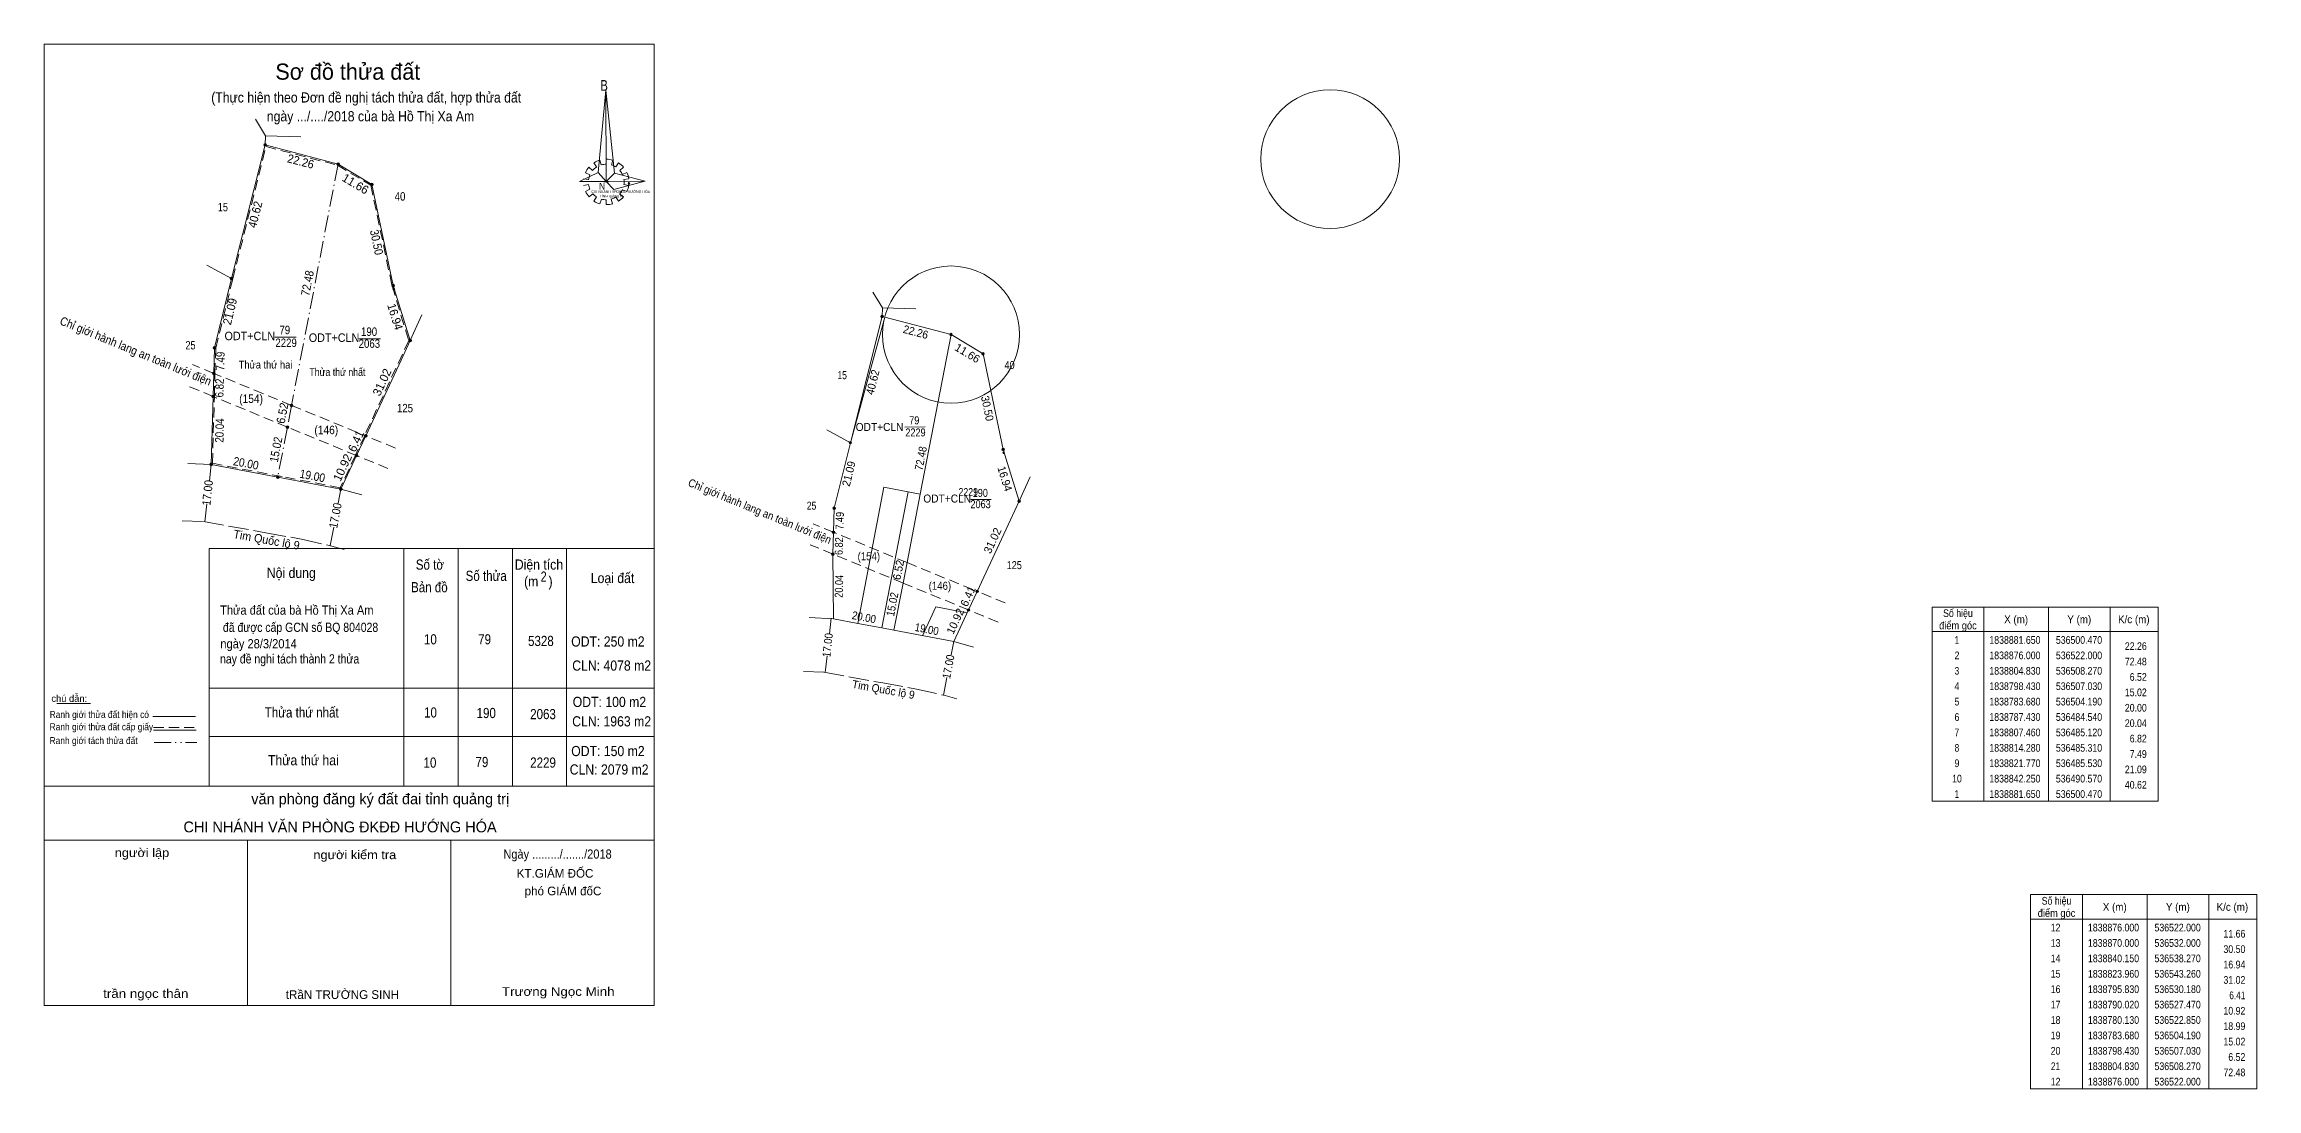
# Model space of a CAD drawing. Header units: metres. Extents: x 7 to 536942, y -12 to 1839015.
# Drawn here: x 536224 to 536942, y 1838636 to 1838975 of the extents above; entities that cross this region are included whole.
import ezdxf
from ezdxf.enums import TextEntityAlignment as Align

# ---------------------------------------------------------------- set-up
doc = ezdxf.new("R2010")
doc.units = ezdxf.units.M
doc.header["$LTSCALE"] = 1.1
doc.header["$PDMODE"] = 32
doc.header["$PDSIZE"] = 0.55
for name, pattern in [('DASH_DOUBLE_DOT', [9.2, 5, -1.2, 0.3, -1.2, 0.3, -1.2]), ('DOT_DASHED', [7.7, 5, -1.2, 0.3, -1.2]), ('LONG_DASHED', [7.5, 6, -1.5]), ('MEDIUM_DASHED', [4.5, 3, -1.5])]:
    doc.linetypes.add(name, pattern=pattern)
for name, color, linetype, lineweight in [('1', 7, 'Continuous', 13), ('10', 7, 'Continuous', 13), ('13', 7, 'Continuous', 13), ('17', 7, 'Continuous', 13), ('5', 7, 'Continuous', 13), ('6', 7, 'Continuous', 13), ('63', 7, 'Continuous', 13)]:
    doc.layers.add(name, color=color, linetype=linetype, lineweight=lineweight)
doc.layers.add('7', color=7, linetype='Continuous')

msp = doc.modelspace()

# ---------------------------------------------------------------- hatches: boundary and pattern name
at = {"layer": '63'}
for points in [[(536296.289, 1838942.398, 1), (536295.409, 1838942.398, 1)], [(536319.972, 1838936.183, 1), (536319.092, 1838936.183, 1)], [(536330.972, 1838929.583, 1), (536330.092, 1838929.583, 1)], [(536285.399, 1838899.058, 1), (536284.519, 1838899.058, 1)], [(536337.869, 1838896.748, 1), (536336.989, 1838896.748, 1)], [(536496.558, 1838886.743, 1), (536495.726, 1838886.743, 1)], [(536518.938, 1838880.87, 1), (536518.107, 1838880.87, 1)], [(536279.855, 1838876.53, 1), (536278.975, 1838876.53, 1)], [(536343.358, 1838878.939, 1), (536342.478, 1838878.939, 1)], [(536529.333, 1838874.633, 1), (536528.502, 1838874.633, 1)], [(536279.613, 1838868.291, 1), (536278.733, 1838868.291, 1)], [(536279.404, 1838860.789, 1), (536278.524, 1838860.789, 1)], [(536304.869, 1838857.896, 1), (536303.989, 1838857.896, 1)], [(536303.505, 1838850.856, 1), (536302.625, 1838850.856, 1)], [(536328.97, 1838847.996, 1), (536328.09, 1838847.996, 1)], [(536486.267, 1838845.787, 1), (536485.435, 1838845.787, 1)], [(536535.851, 1838843.604, 1), (536535.019, 1838843.604, 1)], [(536278.766, 1838838.756, 1), (536277.886, 1838838.756, 1)], [(536325.989, 1838841.605, 1), (536325.109, 1838841.605, 1)], [(536300.381, 1838834.631, 1), (536299.501, 1838834.631, 1)], [(536320.907, 1838830.726, 1), (536320.027, 1838830.726, 1)], [(536481.028, 1838824.498, 1), (536480.196, 1838824.498, 1)], [(536541.038, 1838826.775, 1), (536540.206, 1838826.775, 1)], [(536480.799, 1838816.712, 1), (536479.967, 1838816.712, 1)], [(536480.602, 1838809.623, 1), (536479.77, 1838809.623, 1)], [(536527.441, 1838797.533, 1), (536526.61, 1838797.533, 1)], [(536524.624, 1838791.494, 1), (536523.793, 1838791.494, 1)]]:
    msp.add_hatch(color=256, dxfattribs=at).paths.add_polyline_path(points)

# ---------------------------------------------------------------- linework, layer by layer
at = {"layer": '1'}
for p, q in [((536404.56, 1838937.46), (536404.94, 1838935.91)), ((536406.58, 1838936.16), (536406.62, 1838937.76)), ((536408.69, 1838937.46), (536408.3, 1838935.86)), ((536320.42, 1838935.18), (536320.43, 1838935.17)), ((536399.23, 1838931.4), (536400.82, 1838931.15)), ((536401.3, 1838932.75), (536399.86, 1838933.35)), ((536400.91, 1838935.16), (536402.11, 1838934.11)), ((536403.46, 1838935.26), (536402.59, 1838936.56)), ((536405.81, 1838930.45), (536407.34, 1838930.45)), ((536409.74, 1838935.26), (536410.61, 1838936.56)), ((536412.19, 1838935.16), (536410.99, 1838934.16)), ((536411.86, 1838932.8), (536413.3, 1838933.5)), ((536413.97, 1838931.4), (536412.34, 1838931.15)), ((536400.82, 1838929.55), (536399.23, 1838929.3)), ((536399.86, 1838927.34), (536401.3, 1838928.04)), ((536402.26, 1838926.54), (536401.01, 1838925.54)), ((536402.59, 1838924.19), (536403.41, 1838925.59)), ((536405.04, 1838924.84), (536404.56, 1838923.29)), ((536406.58, 1838923.04), (536406.58, 1838924.59)), ((536408.16, 1838924.84), (536408.64, 1838923.34)), ((536410.61, 1838924.19), (536409.74, 1838925.54)), ((536410.9, 1838926.54), (536412.19, 1838925.59)), ((536413.34, 1838927.29), (536411.76, 1838927.89)), ((536412.34, 1838929.55), (536413.97, 1838929.3)), ((536277.69, 1838811.4), (536422.14, 1838811.4)), ((536277.69, 1838811.4), (536277.69, 1838734.3)), ((536340.92, 1838811.4), (536340.92, 1838734.3)), ((536358.52, 1838811.4), (536358.52, 1838734.3)), ((536376.12, 1838811.4), (536376.12, 1838734.3)), ((536393.72, 1838811.4), (536393.72, 1838734.3)), ((536277.69, 1838766.15), (536422.14, 1838766.15)), ((536277.69, 1838750.44), (536422.25, 1838750.44)), ((536224.14, 1838734.31), (536422.14, 1838734.31)), ((536224.14, 1838732.6), (536224.14, 1838663.11)), ((536277.69, 1838734.3), (536422.14, 1838734.3)), ((536224.14, 1838716.84), (536422.14, 1838716.84)), ((536290.14, 1838716.84), (536290.14, 1838663.11)), ((536356.14, 1838716.84), (536356.14, 1838663.11))]:
    msp.add_line(p, q, dxfattribs=at)
for points in [[(536224.14, 1838663.11), (536224.14, 1838975.06), (536422.14, 1838975.06), (536422.14, 1838663.11)], [(536224.14, 1838663.11), (536224.14, 1838975.06), (536422.14, 1838975.06), (536422.14, 1838663.11)], [(536406.48, 1838960.2), (536406.58, 1838930.5), (536403.98, 1838933.45)], [(536406.48, 1838960.2), (536406.58, 1838930.5), (536409.31, 1838933.25)], [(536397.94, 1838930.5), (536403.98, 1838933.45), (536406.58, 1838930.5)], [(536419.25, 1838930.6), (536406.58, 1838930.5), (536409.31, 1838933.25)], [(536419.15, 1838930.65), (536409.07, 1838927.94), (536406.58, 1838930.5)]]:
    msp.add_lwpolyline(points, close=True, dxfattribs=at)
at = {"layer": '1', "linetype": 'MEDIUM_DASHED'}
for points in [[(536301.4, 1838834.76), (536278.74, 1838839.09), (536279.36, 1838860.78), (536279.57, 1838868.28), (536279.81, 1838876.48), (536285.35, 1838898.96), (536296.14, 1838941.91), (536319.34, 1838935.82)], [(536319.34, 1838935.82), (536330.17, 1838929.33), (536337.04, 1838896.65), (536342.49, 1838878.97), (536328.17, 1838848.17), (536325.19, 1838841.77), (536320.24, 1838831.18), (536301.4, 1838834.76)]]:
    msp.add_lwpolyline(points, dxfattribs=at)
at = {"layer": '1'}
for centre, major_axis, start_param, end_param in [((536406.601, 1838930.396), (7.403, 0), 1.8495599, 2.1390092), ((536406.601, 1838930.396), (7.403, 0), 1.2792421, 1.5633222), ((536406.601, 1838930.396), (7.403, 0), 2.4395818, 2.7240025), ((536406.601, 1838930.396), (5.802, 0), 2.7236855, 3.0151582), ((536406.601, 1838930.396), (5.802, 0), 2.1337354, 2.4449626), ((536406.601, 1838930.396), (5.802, 0), 1.5698559, 1.8561107), ((536406.601, 1838930.396), (5.802, 0), 1.0027091, 1.2755622), ((536406.601, 1838930.396), (7.403, 0), 0.7105624, 0.9968723), ((536406.601, 1838930.396), (5.802, 0), 0.4267838, 0.7064646), ((536406.601, 1838930.396), (5.802, 0), 6.1355839, 6.4161846), ((536406.601, 1838930.396), (7.403, 0), 0.1390515, 0.4339332), ((536406.601, 1838930.396), (7.403, 0), 3.5698864, 3.8569187), ((536406.601, 1838930.396), (5.802, 0), 3.2822995, 3.5610505), ((536406.601, 1838930.396), (5.802, 0), 3.8607757, 4.1325826), ((536406.559, 1838930.352), (7.403, 0), 4.1470906, 4.4365931), ((536406.601, 1838930.396), (5.802, 0), 4.4385468, 4.71314), ((536406.601, 1838930.396), (7.403, 0), 4.7130101, 4.9976105), ((536406.601, 1838930.396), (5.802, 0), 4.9908713, 5.2893316), ((536406.601, 1838930.396), (7.403, 0), 5.2856142, 5.567987), ((536406.601, 1838930.396), (5.802, 0), 5.5613733, 5.8395144), ((536406.601, 1838930.396), (7.403, 0), 5.8523029, 6.1383965)]:
    msp.add_ellipse(centre, major_axis=major_axis, ratio=0.995001, start_param=start_param, end_param=end_param, dxfattribs=at)
msp.add_point((536413.97, 1838929.9), dxfattribs=at)
at = {"layer": '10'}
for p, q in [((536295.96, 1838945.4), (536292.7, 1838950.76)), ((536284.96, 1838899.06), (536276.89, 1838903.44)), ((536496.25, 1838889.58), (536493.17, 1838894.65)), ((536342.92, 1838878.94), (536346.75, 1838887.33)), ((536339.98, 1838872.52), (536342.92, 1838878.94)), ((536328.53, 1838848), (536339.98, 1838872.52)), ((536485.85, 1838845.79), (536478.23, 1838849.93)), ((536320.47, 1838830.73), (536325.55, 1838841.6)), ((536540.62, 1838826.78), (536544.24, 1838834.7)), ((536537.85, 1838820.71), (536540.62, 1838826.78)), ((536527.02, 1838797.53), (536537.85, 1838820.71)), ((536509.27, 1838783.14), (536513.64, 1838792.49)), ((536519.41, 1838781.22), (536524.21, 1838791.49))]:
    msp.add_line(p, q, dxfattribs=at)
at = {"layer": '13'}
for p, q in [((536327.23, 1838828.86), (536320.47, 1838830.73)), ((536488.22, 1838787.15), (536480.36, 1838788.66)), ((536523.78, 1838790.56), (536513.64, 1838792.49)), ((536519.41, 1838781.22), (536500.01, 1838784.9)), ((536525.8, 1838779.45), (536519.41, 1838781.22))]:
    msp.add_line(p, q, dxfattribs=at)
msp.add_lwpolyline([(536320.47, 1838830.73), (536299.94, 1838834.63), (536278.33, 1838838.76)], dxfattribs=at)
at = {"layer": '17'}
for p, q in [((536295.85, 1838942.4), (536295.96, 1838945.4)), ((536295.96, 1838945.4), (536307.47, 1838945.03)), ((536295.85, 1838942.4), (536284.96, 1838899.06)), ((536337.43, 1838896.75), (536330.53, 1838929.58)), ((536284.96, 1838899.06), (536276.89, 1838903.44)), ((536337.43, 1838896.75), (536342.92, 1838878.94)), ((536496.14, 1838886.74), (536496.25, 1838889.58)), ((536496.25, 1838889.58), (536507.13, 1838889.23)), ((536496.14, 1838886.74), (536485.85, 1838845.79)), ((536496.99, 1838886.52), (536485.85, 1838845.79)), ((536518.52, 1838880.87), (536508.53, 1838829.09)), ((536535.43, 1838843.61), (536528.91, 1838874.63)), ((536279.17, 1838868.29), (536278.96, 1838860.79)), ((536278.33, 1838838.76), (536278.96, 1838860.79)), ((536328.53, 1838848), (536325.55, 1838841.6)), ((536485.85, 1838845.79), (536478.23, 1838849.93)), ((536270.8, 1838839.06), (536278.33, 1838838.76)), ((536278.33, 1838838.76), (536277.75, 1838833.44)), ((536535.43, 1838843.61), (536540.62, 1838826.78)), ((536496.08, 1838785.65), (536504.6, 1838829.84)), ((536508.53, 1838829.09), (536496.74, 1838831.34)), ((536276.94, 1838825.91), (536276.32, 1838820.12)), ((536508.53, 1838829.09), (536504.25, 1838806.89)), ((536480.38, 1838816.72), (536480.18, 1838809.62)), ((536480.36, 1838788.66), (536480.18, 1838809.62)), ((536504.25, 1838806.89), (536502.97, 1838800.24)), ((536502.97, 1838800.24), (536500.01, 1838784.9)), ((536527.02, 1838797.53), (536524.21, 1838791.49)), ((536472.47, 1838789.09), (536480.36, 1838788.66)), ((536479.58, 1838788.81), (536479.04, 1838783.78)), ((536500.01, 1838784.9), (536496.08, 1838785.65)), ((536478.27, 1838776.66), (536477.68, 1838771.19)), ((536228.22, 1838761.11), (536239.16, 1838761.11))]:
    msp.add_line(p, q, dxfattribs=at)
at = {"layer": '17', "linetype": 'DOT_DASHED'}
for p, q in [((536319.53, 1838936.18), (536304.43, 1838857.9)), ((536304.43, 1838857.9), (536303.07, 1838850.86)), ((536303.07, 1838850.86), (536299.94, 1838834.63))]:
    msp.add_line(p, q, dxfattribs=at)
at = {"layer": '17', "linetype": 'MEDIUM_DASHED'}
for p, q in [((536279.17, 1838868.29), (536272.22, 1838871.15)), ((536304.43, 1838857.9), (536279.17, 1838868.29)), ((536278.96, 1838860.79), (536271.19, 1838863.99)), ((536303.07, 1838850.86), (536278.96, 1838860.79)), ((536304.43, 1838857.9), (536328.53, 1838848)), ((536325.55, 1838841.6), (536303.07, 1838850.86)), ((536338.15, 1838844.04), (536328.53, 1838848)), ((536335.68, 1838837.44), (536325.55, 1838841.6)), ((536480.38, 1838816.72), (536473.81, 1838819.41)), ((536504.25, 1838806.89), (536480.38, 1838816.72)), ((536480.18, 1838809.62), (536472.84, 1838812.64)), ((536502.97, 1838800.24), (536480.18, 1838809.62)), ((536504.25, 1838806.89), (536527.02, 1838797.53)), ((536524.21, 1838791.49), (536502.97, 1838800.24)), ((536536.12, 1838793.79), (536527.02, 1838797.53)), ((536533.79, 1838787.56), (536524.21, 1838791.49))]:
    msp.add_line(p, q, dxfattribs=at)
at = {"layer": '17', "linetype": 'LONG_DASHED'}
for p, q in [((536268.87, 1838820.44), (536275.88, 1838820.2)), ((536317.5, 1838812.22), (536321.56, 1838811.09)), ((536470.65, 1838771.49), (536477.27, 1838771.26)), ((536516.61, 1838763.72), (536520.44, 1838762.66))]:
    msp.add_line(p, q, dxfattribs=at)
at = {"layer": '17'}
for points in [[(536295.85, 1838942.4), (536319.53, 1838936.18), (536330.53, 1838929.58)], [(536279.17, 1838868.29), (536279.41, 1838876.53), (536284.96, 1838899.06)], [(536496.99, 1838886.52), (536518.52, 1838880.87), (536528.91, 1838874.63)], [(536480.38, 1838816.72), (536480.6, 1838824.5), (536485.85, 1838845.79)], [(536496.08, 1838785.65), (536488.22, 1838787.15), (536496.74, 1838831.34)]]:
    msp.add_lwpolyline(points, dxfattribs=at)
at = {"layer": '17', "linetype": 'LONG_DASHED'}
for points in [[(536275.88, 1838820.2), (536296.06, 1838816.56), (536307.69, 1838814.45), (536317.5, 1838812.22)], [(536477.27, 1838771.26), (536496.34, 1838767.83), (536507.34, 1838765.83), (536516.61, 1838763.72)]]:
    msp.add_lwpolyline(points, dxfattribs=at)
at = {"layer": '17'}
for centre, radius in [((536641.62, 1838937.82), 22.5), ((536518.52, 1838880.87), 22.26)]:
    msp.add_circle(centre, radius, dxfattribs=at)
for p in [(536337.63, 1838895.6), (536535.62, 1838842.51)]:
    msp.add_point(p, dxfattribs=at)
at = {"layer": '5'}
msp.add_lwpolyline([(536224.15, 1838975.08), (536422.15, 1838975.08), (536422.15, 1838663.12), (536224.15, 1838663.12)], close=True, dxfattribs=at)
at = {"layer": '6'}
for p, q in [((536259.44, 1838756.89), (536273.23, 1838756.89)), ((536259.66, 1838752.46), (536273.43, 1838752.46))]:
    msp.add_line(p, q, dxfattribs=at)
at = {"layer": '6', "linetype": 'MEDIUM_DASHED'}
msp.add_line((536259.66, 1838753.39), (536273.54, 1838753.39), dxfattribs=at)
at = {"layer": '63'}
for p, q in [((536298.96, 1838880.05), (536305.96, 1838880.08)), ((536326.32, 1838879.49), (536333.31, 1838879.52)), ((536503.5, 1838850.86), (536510.12, 1838850.89)), ((536319.6, 1838826.15), (536320.47, 1838830.73)), ((536524.93, 1838827.3), (536531.54, 1838827.32)), ((536316.98, 1838812.37), (536318.13, 1838818.42)), ((536853.82, 1838792.46), (536853.82, 1838729.46)), ((536874.82, 1838792.46), (536874.82, 1838729.46)), ((536894.82, 1838792.46), (536894.82, 1838729.46)), ((536518.58, 1838776.89), (536519.41, 1838781.22)), ((536837.02, 1838784.46), (536910.42, 1838784.46)), ((536516.11, 1838763.87), (536517.2, 1838769.58)), ((536885.83, 1838699.13), (536885.83, 1838636.13)), ((536906.83, 1838699.13), (536906.83, 1838636.13)), ((536926.83, 1838699.13), (536926.83, 1838636.13)), ((536869.03, 1838691.13), (536942.43, 1838691.13))]:
    msp.add_line(p, q, dxfattribs=at)
at = {"layer": '63', "linetype": 'DASH_DOUBLE_DOT'}
msp.add_line((536259.86, 1838748.48), (536273.72, 1838748.48), dxfattribs=at)
at = {"layer": '63'}
for points in [[(536837.02, 1838792.46), (536910.42, 1838792.46), (536910.42, 1838729.46), (536837.02, 1838729.46)], [(536869.03, 1838699.13), (536942.43, 1838699.13), (536942.43, 1838636.13), (536869.03, 1838636.13)]]:
    msp.add_lwpolyline(points, close=True, dxfattribs=at)
for centre, radius in [((536295.849, 1838942.398), 0.44), ((536319.532, 1838936.183), 0.44), ((536330.532, 1838929.583), 0.44), ((536284.959, 1838899.058), 0.44), ((536337.429, 1838896.748), 0.44), ((536496.142, 1838886.743), 0.416), ((536518.522, 1838880.87), 0.416), ((536279.415, 1838876.53), 0.44), ((536342.918, 1838878.939), 0.44), ((536528.917, 1838874.633), 0.416), ((536279.173, 1838868.291), 0.44), ((536278.964, 1838860.789), 0.44), ((536304.429, 1838857.896), 0.44), ((536303.065, 1838850.856), 0.44), ((536328.53, 1838847.996), 0.44), ((536485.851, 1838845.787), 0.416), ((536535.435, 1838843.604), 0.416), ((536278.326, 1838838.756), 0.44), ((536325.549, 1838841.605), 0.44), ((536299.941, 1838834.631), 0.44), ((536320.467, 1838830.726), 0.44), ((536480.612, 1838824.498), 0.416), ((536540.622, 1838826.775), 0.416), ((536480.383, 1838816.712), 0.416), ((536480.186, 1838809.623), 0.416), ((536527.026, 1838797.533), 0.416), ((536524.209, 1838791.494), 0.416)]:
    msp.add_circle(centre, radius, dxfattribs=at)

# ---------------------------------------------------------------- texts
at = {"layer": '1'}
msp.add_text('Sơ đồ thửa đất', height=5.236, dxfattribs=at).set_placement((536322.695, 1838963.58), align=Align.CENTER)
for s, height, width, p in [('B', 3.486, 0.8, (536404.64, 1838959.97)), ('CHI NHÁNH VPĐKĐĐ-HƯỚNG HÓA', 0.8247, 0.95, (536401.76, 1838926.82)), ('TỈNH quảng trị', 0.825, 1.05, (536404.42, 1838925.38)), ('N', 2.179, 0.9, (536404.29, 1838927.92))]:
    msp.add_text(s, height=height, dxfattribs=dict(at, width=width)).set_placement(p)
for s, height, width, p in [('ODT+CLN', 2.75, 0.95, (536290.875, 1838879.05)), ('79', 2.75, 0.85, (536302.235, 1838881)), ('ODT+CLN', 2.75, 0.95, (536318.225, 1838878.49)), ('190', 2.75, 0.85, (536329.595, 1838880.44)), ('2229', 2.75, 0.85, (536302.655, 1838876.83)), ('2063', 2.75, 0.85, (536329.69, 1838876.56)), ('ODT+CLN', 2.599, 0.95, (536495.325, 1838849.59)), ('79', 2.599, 0.85, (536506.59, 1838851.75)), ('2229', 2.599, 0.85, (536506.99, 1838847.81)), ('2229', 2.5, 0.85, (536524.115, 1838828.54)), ('190', 2.599, 0.85, (536528.03, 1838828.19)), ('ODT+CLN', 2.599, 0.95, (536517.285, 1838826.36)), ('2063', 2.599, 0.85, (536528.12, 1838824.53))]:
    msp.add_text(s, height=height, dxfattribs=dict(at, width=width)).set_placement(p, align=Align.CENTER)
for s, height, p in [('văn phòng đăng ký đất đai tỉnh quảng trị', 3.52, (536375.09, 1838728.44)), ('CHI NHÁNH VĂN PHÒNG ĐKĐĐ HƯỚNG HÓA', 3.52, (536371.01, 1838719.33)), ('KT.GIÁM ĐỐC', 2.816, (536402.43, 1838704.62)), ('phó GIÁM đốC', 2.816, (536405.01, 1838698.9)), ('tRầN TRƯỜNG SINH', 2.816, (536339.33, 1838665.28))]:
    msp.add_text(s, height=height, dxfattribs=at).set_placement(p, align=Align.RIGHT)
for s, width, p in [('người lập', 1.1, (536264.72, 1838711.32)), ('người kiểm tra', 1.1, (536338.41, 1838710.64)), ('trần ngọc thân', 1.15, (536270.95, 1838665.61)), ('Trương Ngọc Minh', 1.15, (536409.29, 1838666.27))]:
    msp.add_text(s, height=2.816, dxfattribs=dict(at, width=width)).set_placement(p, align=Align.RIGHT)
at = {"layer": '17'}
for s, height, width, p in [('Thửa thứ hai', 2.5, 0.9, (536295.99, 1838869.86)), ('Thửa thứ nhất', 2.5, 0.85, (536319.3, 1838867.46)), ('(154)', 2.75, 0.9, (536291.29, 1838858.68)), ('(146)', 2.75, 0.9, (536315.71, 1838848.54)), ('(154)', 2.599, 0.9, (536491.84, 1838807.63)), ('(146)', 2.599, 0.9, (536514.92, 1838798.05))]:
    msp.add_text(s, height=height, dxfattribs=dict(at, width=width)).set_placement(p, align=Align.CENTER)
at = {"layer": '17', "width": 0.95}
for height, p in [(2.75, (536296.071, 1838812.933)), (2.599, (536496.349, 1838764.398))]:
    msp.add_text('Tim Quốc lộ 9', height=height, rotation=349.769, dxfattribs=at).set_placement(p, align=Align.CENTER)
at = {"layer": '6'}
for s, height, width, p in [('Số tờ', 3.3, 0.85, (536344.77, 1838804.57)), ('Diện tích', 3.3, 0.9, (536376.91, 1838804.59)), ('Nội dung', 3.3, 0.9, (536296.39, 1838801.89)), ('Bản đồ', 3.3, 0.85, (536343.23, 1838797.25)), ('Số thửa', 3.3, 0.85, (536360.94, 1838800.94)), ('(m   )', 3.3, 0.9, (536379.92, 1838799.12)), ('2', 3.3, 0.8, (536385.29, 1838800.68)), ('Loại đất', 3.3, 0.9, (536401.57, 1838800.22)), ('Thửa đất của bà Hồ Thị Xa Am', 2.99, 0.9, (536281.23, 1838789.96)), (' đã được cấp GCN số BQ 804028', 2.99, 0.85, (536281.21, 1838784.38)), ('ngày 28/3/2014', 2.99, 0.9, (536281.32, 1838779.05)), ('10', 3.3, 0.85, (536347.41, 1838780.33)), ('79', 3.3, 0.85, (536365.01, 1838780.33)), ('5328', 3.3, 0.85, (536381.2, 1838779.8)), ('ODT: 250 m2', 3.3, 0.9, (536395.21, 1838779.62)), ('nay đề nghi tách thành 2 thửa', 2.992, 0.85, (536281.21, 1838774.14)), ('CLN: 4078 m2', 3.3, 0.9, (536395.55, 1838771.81)), ('Ranh giới thửa đất hiện có ', 2.263, 0.9, (536225.91, 1838756.45)), ('Thửa thứ nhất', 3.3, 0.85, (536295.73, 1838756.61)), ('10', 3.3, 0.85, (536347.45, 1838756.59)), ('190', 3.3, 0.85, (536364.5, 1838756.41)), ('2063', 3.3, 0.85, (536381.9, 1838756.06)), ('ODT: 100 m2', 3.3, 0.9, (536395.71, 1838760.01)), ('Ranh giới thửa đất cấp giấy', 2.263, 0.9, (536225.89, 1838752.46)), ('CLN: 1963 m2', 3.3, 0.9, (536395.54, 1838753.71)), ('Ranh giới tách thửa đất', 2.263, 0.9, (536225.87, 1838747.98)), ('Thửa thứ hai', 3.3, 0.9, (536296.78, 1838741.1)), ('10', 3.3, 0.85, (536347.28, 1838740.33)), ('79', 3.3, 0.85, (536364.15, 1838740.51)), ('2229', 3.3, 0.85, (536381.9, 1838740.33)), ('ODT: 150 m2', 3.3, 0.9, (536395.22, 1838744.07)), ('CLN: 2079 m2', 3.3, 0.9, (536394.73, 1838738.09))]:
    msp.add_text(s, height=height, dxfattribs=dict(at, width=width)).set_placement(p)
msp.add_text('chú dẫn:', height=2.263, dxfattribs=at).set_placement((536226.46, 1838761.64))
at = {"layer": '6', "width": 0.9}
msp.add_text('Ngày ........./......./2018', height=2.97, dxfattribs=at).set_placement((536390.78, 1838710.8), align=Align.CENTER)
at = {"layer": '63'}
for s, height, rotation, width, p in [('22.26', 2.75, 345.296, 0.95, (536307.056, 1838935.736)), ('40.62', 2.75, 75.895, 0.95, (536293.947, 1838919.505)), ('30.50', 2.75, 281.863, 0.9, (536330.701, 1838910.548)), ('72.48', 2.75, 79.081, 0.9, (536310.928, 1838897.305)), ('21.09', 2.75, 76.175, 0.95, (536285.76, 1838888.046)), ('16.94', 2.75, 287.13, 0.95, (536336.732, 1838886.265)), ('Chỉ giới hành lang an toàn lưới điện', 2.75, 337.636, 0.9, (536253.317, 1838874.253)), ('22.26', 2.599, 345.296, 0.95, (536506.735, 1838880.447)), ('7.49', 2.75, 88.318, 0.85, (536282.671, 1838872.215)), ('6.82', 2.75, 88.404, 0.85, (536282.377, 1838863.497)), ('40.62', 2.599, 75.895, 0.95, (536494.35, 1838865.108)), ('6.52', 2.75, 79.035, 0.95, (536302.799, 1838855.108)), ('30.50', 2.598, 281.863, 0.95, (536529.072, 1838856.647)), ('20.04', 2.75, 88.341, 0.85, (536282.427, 1838849.69)), ('15.02', 2.75, 79.102, 0.9, (536300.724, 1838843.305)), ('72.48', 2.599, 79.081, 0.9, (536509.995, 1838840.444)), ('20.00', 2.75, 349.196, 0.9, (536289.382, 1838837.762)), ('19.00', 2.75, 349.228, 0.9, (536310.953, 1838833.674)), ('21.09', 2.599, 76.175, 0.95, (536486.606, 1838835.395)), ('16.94', 2.599, 287.13, 0.95, (536534.77, 1838833.708)), ('17.00', 2.75, 83.868, 0.9, (536278.512, 1838829.378)), ('Chỉ giới hành lang an toàn lưới điện', 2.599, 337.636, 0.9, (536455.951, 1838822.353)), ('17.00', 2.75, 79.246, 0.9, (536319.994, 1838821.878)), ('7.49', 2.598, 88.318, 0.85, (536483.696, 1838820.412)), ('6.82', 2.599, 88.404, 0.85, (536483.412, 1838812.184)), ('20.04', 2.599, 88.341, 0.85, (536483.45, 1838799.142)), ('6.52', 2.599, 79.035, 0.95, (536502.713, 1838804.243)), ('15.02', 2.598, 79.102, 0.9, (536500.75, 1838793.099)), ('20.00', 2.599, 349.196, 0.9, (536490.026, 1838787.865)), ('19.00', 2.599, 349.228, 0.9, (536510.417, 1838783.997)), ('17.00', 2.599, 83.868, 0.9, (536479.759, 1838779.946)), ('17.00', 2.599, 79.246, 0.9, (536518.952, 1838772.858))]:
    msp.add_text(s, height=height, rotation=rotation, dxfattribs=dict(at, width=width)).set_placement(p, align=Align.CENTER)
for s, height, rotation, p in [('11.66', 2.75, 329.036, (536324.478, 1838928.603)), ('11.66', 2.598, 329.036, (536523.197, 1838873.712)), ('31.02', 2.75, 65.062, (536335.041, 1838864.845)), ('6.41', 2.75, 64.994, (536326.588, 1838845.724)), ('10.92', 2.75, 64.961, (536322.251, 1838837.148)), ('31.02', 2.598, 65.062, (536533.185, 1838813.457)), ('6.41', 2.599, 64.994, (536525.19, 1838795.376)), ('10.92', 2.599, 64.961, (536521.097, 1838787.295))]:
    msp.add_text(s, height=height, rotation=rotation, dxfattribs=at).set_placement(p, align=Align.CENTER)
for s, height, width, p in [('15', 2.75, 0.8, (536282.135, 1838920.87)), ('40', 2.75, 0.85, (536339.645, 1838924.34)), ('25', 2.75, 0.8, (536271.615, 1838876.05)), ('15', 2.599, 0.8, (536483.18, 1838866.4)), ('40', 2.599, 0.85, (536537.54, 1838869.68)), ('125', 2.75, 0.85, (536341.255, 1838855.62)), ('25', 2.599, 0.8, (536473.24, 1838824.05)), ('125', 2.599, 0.85, (536539.05, 1838804.74)), ('điểm góc', 2.5, 0.9, (536845.42, 1838785.21)), ('Số hiệu', 2.5, 0.85, (536845.42, 1838789.21)), ('X (m)', 2.5, 0.95, (536864.32, 1838787.21)), ('Y (m)', 2.5, 0.95, (536884.815, 1838787.21)), ('K/c (m)', 2.5, 0.95, (536902.52, 1838787.21)), (' 1', 2.5, 0.75, (536844.715, 1838780.51)), ('1838881.650', 2.5, 0.85, (536863.92, 1838780.51)), ('536500.470', 2.5, 0.85, (536884.725, 1838780.51)), (' 3', 2.5, 0.8, (536844.72, 1838770.51)), (' 2', 2.5, 0.85, (536844.72, 1838775.51)), ('1838876.000', 2.5, 0.85, (536863.92, 1838775.51)), ('1838804.830', 2.5, 0.85, (536863.92, 1838770.51)), ('536522.000', 2.5, 0.85, (536884.725, 1838775.51)), ('536508.270', 2.5, 0.85, (536884.725, 1838770.51)), (' 4', 2.5, 0.85, (536844.715, 1838765.51)), ('1838798.430', 2.5, 0.85, (536863.92, 1838765.51)), ('536507.030', 2.5, 0.85, (536884.725, 1838765.51)), (' 5', 2.5, 0.8, (536844.72, 1838760.51)), (' 6', 2.5, 0.85, (536844.72, 1838755.51)), ('1838783.680', 2.5, 0.85, (536863.92, 1838760.51)), ('1838787.430', 2.5, 0.85, (536863.92, 1838755.51)), ('536504.190', 2.5, 0.85, (536884.725, 1838760.51)), ('536484.540', 2.5, 0.85, (536884.725, 1838755.51)), (' 7', 2.5, 0.8, (536844.72, 1838750.51)), ('1838807.460', 2.5, 0.85, (536863.92, 1838750.51)), ('536485.120', 2.5, 0.85, (536884.725, 1838750.51)), (' 8', 2.5, 0.8, (536844.72, 1838745.51)), ('1838814.280', 2.5, 0.85, (536863.92, 1838745.51)), ('536485.310', 2.5, 0.85, (536884.725, 1838745.51)), (' 10', 2.5, 0.85, (536844.715, 1838735.51)), (' 9', 2.5, 0.85, (536844.715, 1838740.51)), ('1838821.770', 2.5, 0.85, (536863.92, 1838740.51)), ('1838842.250', 2.5, 0.85, (536863.92, 1838735.51)), ('536485.530', 2.5, 0.85, (536884.725, 1838740.51)), ('536490.570', 2.5, 0.85, (536884.725, 1838735.51)), (' 1', 2.5, 0.75, (536844.715, 1838730.51)), ('1838881.650', 2.5, 0.85, (536863.92, 1838730.51)), ('536500.470', 2.5, 0.85, (536884.725, 1838730.51)), ('điểm góc', 2.5, 0.9, (536877.43, 1838691.88)), ('Số hiệu', 2.5, 0.85, (536877.43, 1838695.88)), ('X (m)', 2.5, 0.95, (536896.33, 1838693.88)), ('Y (m)', 2.5, 0.95, (536916.825, 1838693.88)), ('K/c (m)', 2.5, 0.95, (536934.53, 1838693.88)), (' 12', 2.5, 0.85, (536876.73, 1838687.18)), ('1838876.000', 2.5, 0.85, (536895.93, 1838687.18)), ('536522.000', 2.5, 0.85, (536916.735, 1838687.18)), (' 14', 2.5, 0.85, (536876.725, 1838677.18)), (' 13', 2.5, 0.85, (536876.73, 1838682.18)), ('1838870.000', 2.5, 0.85, (536895.93, 1838682.18)), ('1838840.150', 2.5, 0.85, (536895.93, 1838677.18)), ('536532.000', 2.5, 0.85, (536916.735, 1838682.18)), ('536538.270', 2.5, 0.85, (536916.735, 1838677.18)), (' 15', 2.5, 0.85, (536876.73, 1838672.18)), ('1838823.960', 2.5, 0.85, (536895.93, 1838672.18)), ('536543.260', 2.5, 0.85, (536916.735, 1838672.18)), (' 16', 2.5, 0.85, (536876.73, 1838667.18)), (' 17', 2.5, 0.85, (536876.73, 1838662.18)), ('1838795.830', 2.5, 0.85, (536895.93, 1838667.18)), ('1838790.020', 2.5, 0.85, (536895.93, 1838662.18)), ('536530.180', 2.5, 0.85, (536916.735, 1838667.18)), ('536527.470', 2.5, 0.85, (536916.735, 1838662.18)), (' 18', 2.5, 0.85, (536876.73, 1838657.18)), ('1838780.130', 2.5, 0.85, (536895.93, 1838657.18)), ('536522.850', 2.5, 0.85, (536916.735, 1838657.18)), (' 19', 2.5, 0.85, (536876.725, 1838652.18)), ('1838783.680', 2.5, 0.85, (536895.93, 1838652.18)), ('536504.190', 2.5, 0.85, (536916.735, 1838652.18)), (' 20', 2.5, 0.85, (536876.725, 1838647.18)), (' 21', 2.5, 0.8, (536876.725, 1838642.18)), ('1838798.430', 2.5, 0.85, (536895.93, 1838647.18)), ('1838804.830', 2.5, 0.85, (536895.93, 1838642.18)), ('536507.030', 2.5, 0.85, (536916.735, 1838647.18)), ('536508.270', 2.5, 0.85, (536916.735, 1838642.18)), (' 12', 2.5, 0.85, (536876.73, 1838637.18)), ('1838876.000', 2.5, 0.85, (536895.93, 1838637.18)), ('536522.000', 2.5, 0.85, (536916.735, 1838637.18))]:
    msp.add_text(s, height=height, dxfattribs=dict(at, width=width)).set_placement(p, align=Align.CENTER)
for s, width, p in [('22.26', 0.85, (536906.72, 1838778.51)), ('72.48', 0.85, (536906.72, 1838773.51)), ('15.02', 0.85, (536906.72, 1838763.51)), ('6.52', 0.85, (536906.72, 1838768.51)), ('20.00', 0.85, (536906.72, 1838758.51)), ('20.04', 0.85, (536906.72, 1838753.51)), ('6.82', 0.85, (536906.72, 1838748.51)), ('7.49', 0.85, (536906.72, 1838743.51)), ('21.09', 0.85, (536906.72, 1838738.51)), ('40.62', 0.85, (536906.72, 1838733.51)), ('11.66', 0.85, (536938.73, 1838685.18)), ('30.50', 0.85, (536938.73, 1838680.18)), ('31.02', 0.85, (536938.73, 1838670.18)), ('16.94', 0.85, (536938.73, 1838675.18)), ('6.41', 0.8, (536938.73, 1838665.18)), ('10.92', 0.85, (536938.73, 1838660.18)), ('18.99', 0.85, (536938.73, 1838655.18)), ('15.02', 0.85, (536938.73, 1838650.18)), ('6.52', 0.85, (536938.73, 1838645.18)), ('72.48', 0.85, (536938.73, 1838640.18))]:
    msp.add_text(s, height=2.5, dxfattribs=dict(at, width=width)).set_placement(p, align=Align.RIGHT)
at = {"layer": '7', "width": 0.9}
for s, p in [('(Thực hiện theo Đơn đề nghị tách thửa đất, hợp thửa đất ', (536329.21, 1838956.18)), ('ngày .../..../2018 của bà Hồ Thị Xa Am', (536330.06, 1838950.07))]:
    msp.add_text(s, height=3.3, dxfattribs=at).set_placement(p, align=Align.CENTER)

doc.saveas('drawing.dxf')
